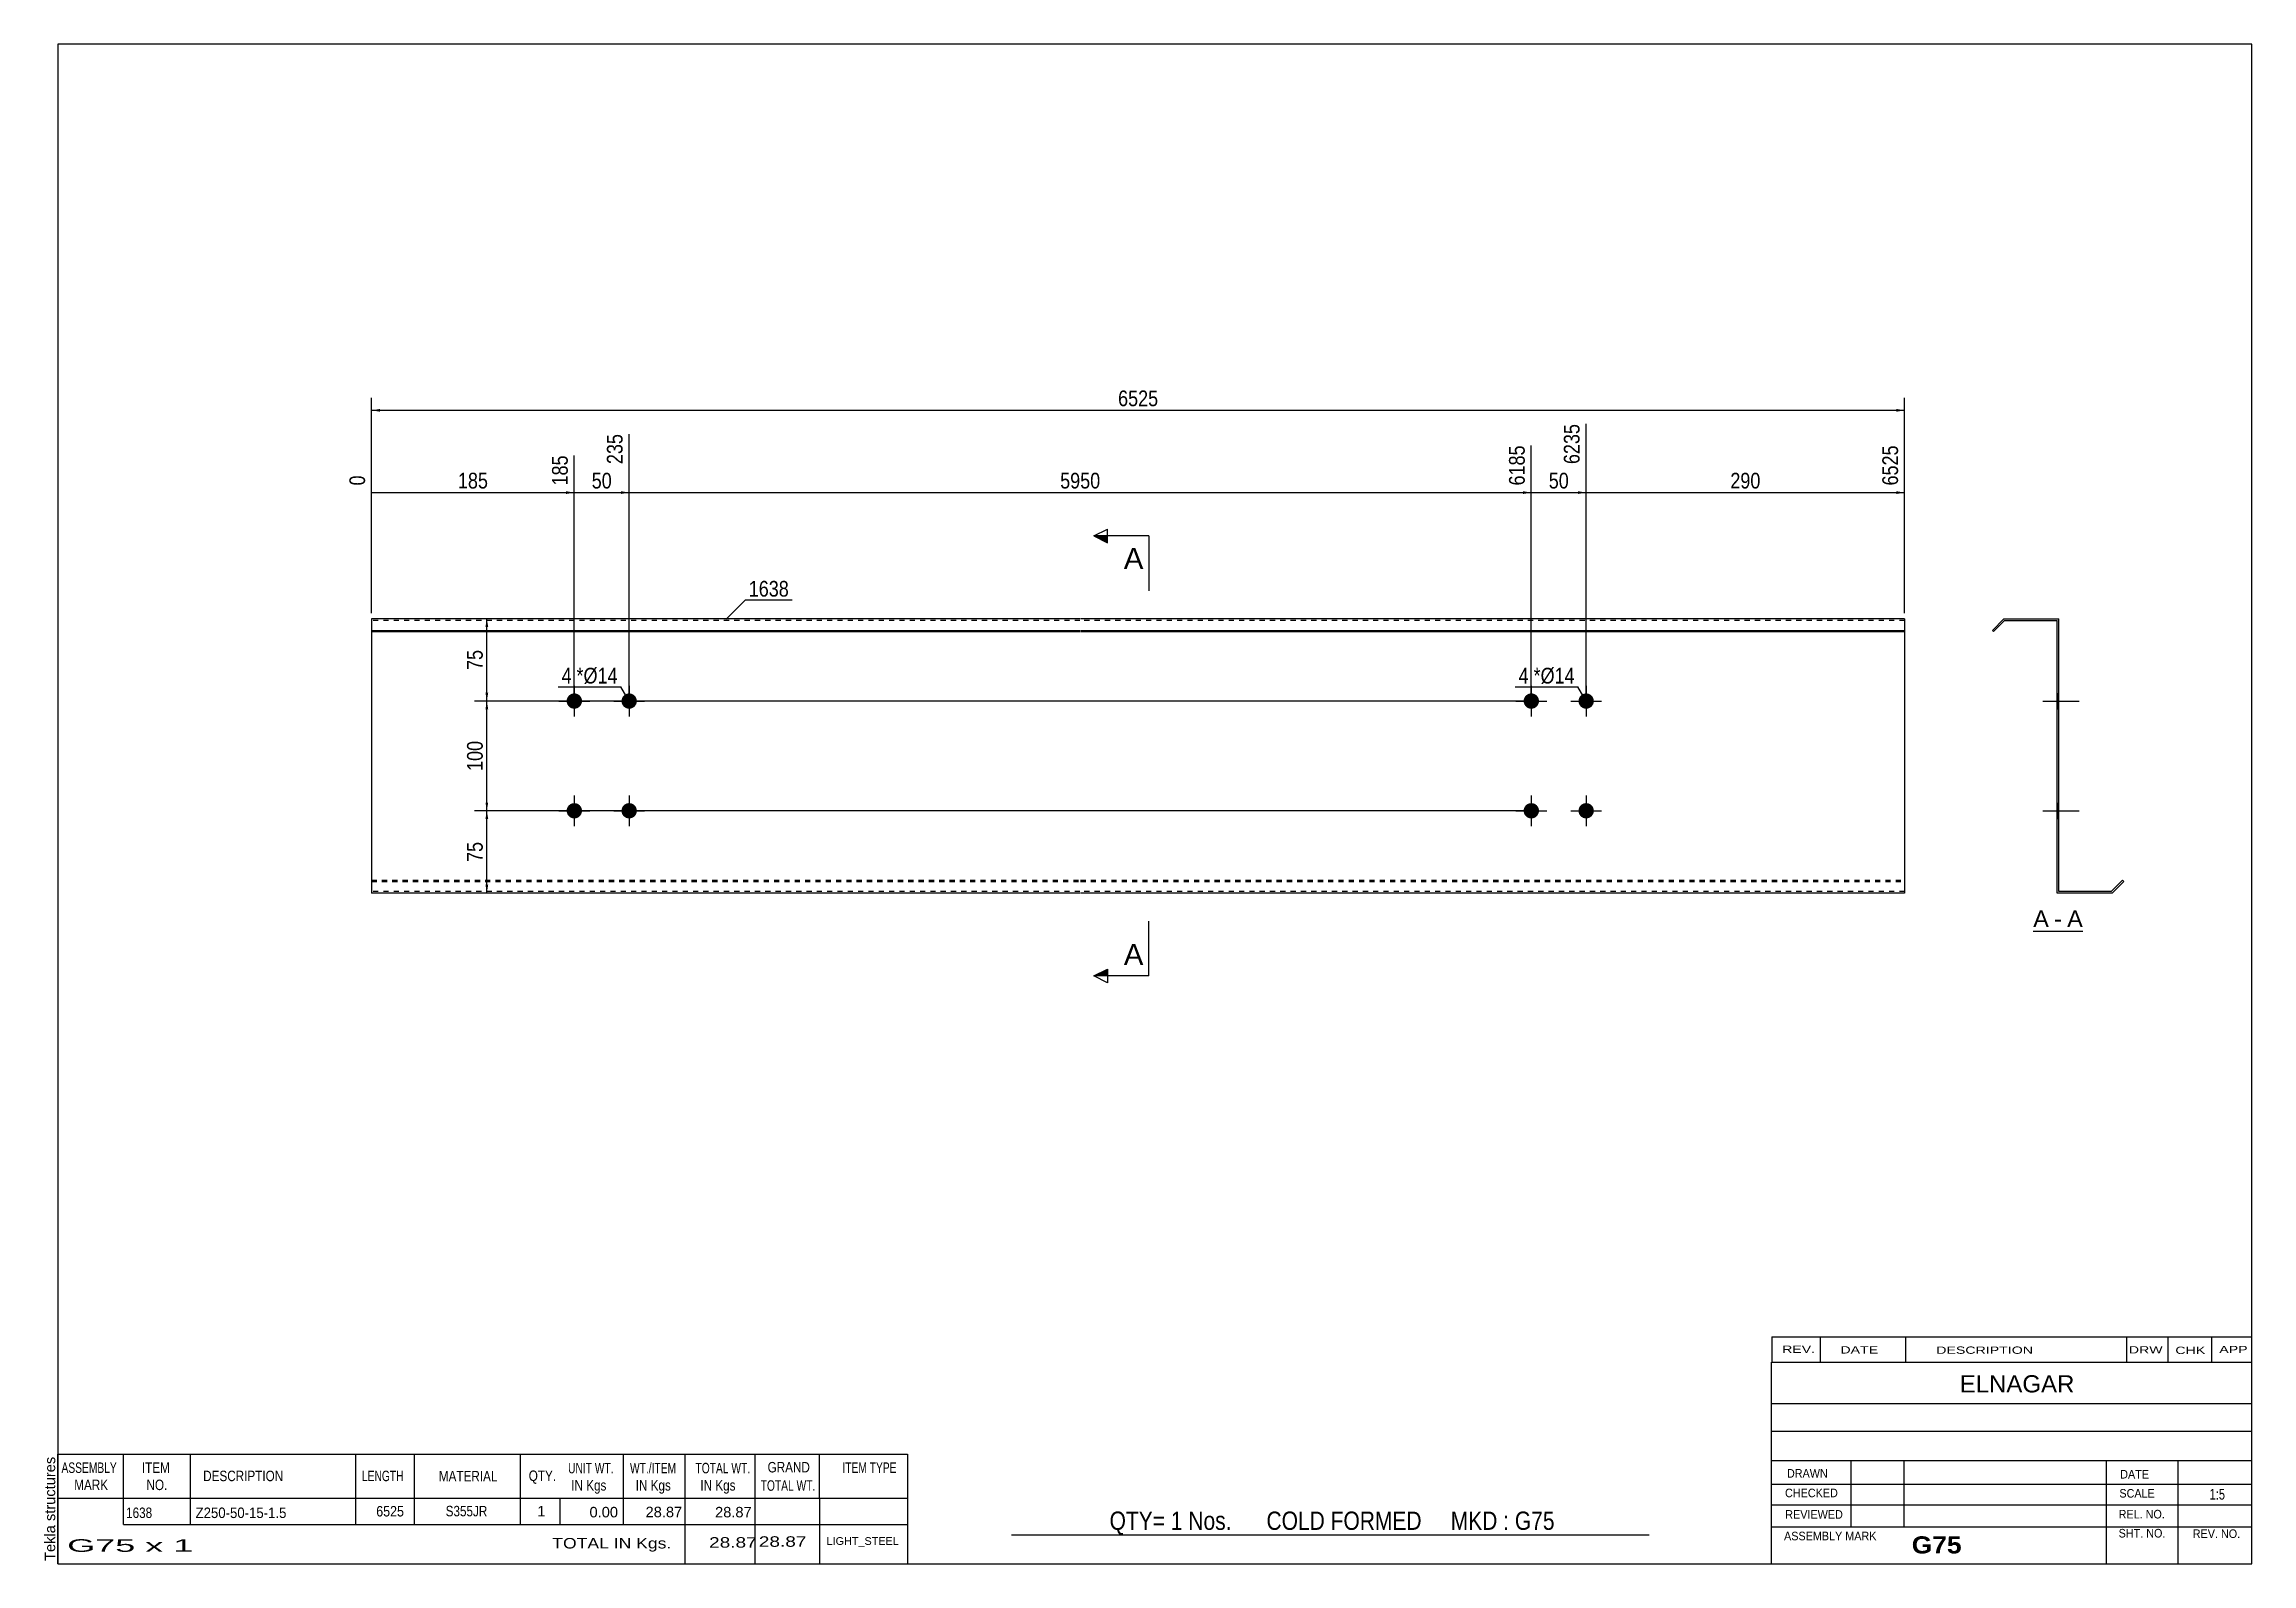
# Model space of a CAD drawing. Header units: millimetres. Extents: x -60 to 343, y -147 to 130.
import ezdxf

# ---------------------------------------------------------------- set-up
doc = ezdxf.new("R2010")
doc.units = ezdxf.units.MM
doc.linetypes.add('DXK_LINE_DOT1', pattern=[1.8814, 0.9407, -0.9407])
doc.styles.add('Arial', font='ARIAL.TTF', dxfattribs={"height": 0.2})
doc.styles.add('Arial Bold', font='ARIALBD.TTF', dxfattribs={"height": 0.2})
doc.styles.add('Arial Narrow', font='ARIALN.TTF', dxfattribs={"height": 0.2})

# ---------------------------------------------------------------- blocks, each defined once
blk = doc.blocks.new('Unknown-629093176-1423')
at = {"color": 5, "linetype": 'Continuous'}
for p, q in [((342.8, 129.75), (-57.2, 129.75)), ((-57.2, 129.75), (-57.2, -147.25)), ((342.8, -147.25), (342.8, 129.75)), ((-57.2, -147.25), (342.8, -147.25))]:
    blk.add_line(p, q, dxfattribs=at)
at = {"color": 174, "linetype": 'Continuous', "style": 'Arial'}
blk.add_text('Tekla structures', height=1.9102, rotation=90, dxfattribs=at).set_placement((-57.7, -146.75))
blk = doc.blocks.new('Unknown-629093176-12 - 1224')
at = {"color": 7, "linetype": 'Continuous'}
blk.add_line((302.94, -31.95), (311.97, -31.95), dxfattribs=at)
at = {"color": 0, "linetype": 'Continuous'}
blk.add_wipeout([(305.79, -31.2), (305.79, -28), (302.94, -28), (302.94, -31.2)], dxfattribs=at)
blk.add_wipeout([(308.17, -31.2), (308.17, -28), (306.75, -28), (306.75, -31.2)], dxfattribs=at)
at = {"color": 96, "linetype": 'Continuous', "style": 'Arial'}
blk.add_text('A', height=3.06, dxfattribs=at).set_placement((302.94, -31.2))
at = {"color": 0, "linetype": 'Continuous'}
blk.add_wipeout([(311.97, -31.2), (311.97, -28), (309.13, -28), (309.13, -31.2)], dxfattribs=at)
at = {"color": 96, "linetype": 'Continuous', "style": 'Arial'}
for s, p in [('A', (309.13, -31.2)), ('-', (306.75, -31.2))]:
    blk.add_text(s, height=3.06, dxfattribs=at).set_placement(p)
blk = doc.blocks.new('Part-629093176-1218 - 1203')
at = {"color": 2, "linetype": 'Continuous'}
for p, q in [((0, 25), (0, -25)), ((129.14, 25), (0, 25)), ((279.49, 25), (129.24, 25)), ((279.49, 25), (279.49, -25)), ((0, 22.88), (129.14, 22.88)), ((0, 22.67), (129.14, 22.67)), ((129.24, 22.88), (279.49, 22.88)), ((129.24, 22.67), (279.49, 22.67)), ((129.14, -25), (0, -25)), ((279.49, -25), (129.24, -25))]:
    blk.add_line(p, q, dxfattribs=at)
at = {"color": 7, "linetype": 'DXK_LINE_DOT1'}
for p, q in [((129.14, 24.7), (0, 24.7)), ((279.49, 24.7), (129.24, 24.7)), ((0, -22.67), (129.14, -22.67)), ((0, -22.88), (129.14, -22.88)), ((129.24, -22.67), (279.49, -22.67)), ((129.24, -22.88), (279.49, -22.88)), ((129.14, -24.7), (0, -24.7)), ((279.49, -24.7), (129.24, -24.7))]:
    blk.add_line(p, q, dxfattribs=at)
blk = doc.blocks.new('Bolt-629093176-1219 - 1203')
at = {"linetype": 'Continuous'}
for points in [[(38.35, 10, -1), (35.55, 10, -1)], [(48.35, 10, -1), (45.55, 10, -1)], [(38.35, -10, -1), (35.55, -10, -1)], [(48.35, -10, -1), (45.55, -10, -1)]]:
    blk.add_hatch(color=3, dxfattribs=at).paths.add_polyline_path(points)
at = {"color": 3, "linetype": 'Continuous'}
for p, q in [((36.95, 12.8), (36.95, 7.2)), ((46.95, 12.8), (46.95, 7.2)), ((34.15, 10), (39.75, 10)), ((44.15, 10), (49.75, 10)), ((36.95, -7.2), (36.95, -12.8)), ((46.95, -7.2), (46.95, -12.8)), ((34.15, -10), (39.75, -10)), ((44.15, -10), (49.75, -10))]:
    blk.add_line(p, q, dxfattribs=at)
blk = doc.blocks.new('Bolt-629093176-1220 - 1203')
at = {"linetype": 'Continuous'}
for points in [[(212.83, 10, -1), (210.03, 10, -1)], [(222.83, 10, -1), (220.03, 10, -1)], [(212.83, -10, -1), (210.03, -10, -1)], [(222.83, -10, -1), (220.03, -10, -1)]]:
    blk.add_hatch(color=3, dxfattribs=at).paths.add_polyline_path(points)
at = {"color": 3, "linetype": 'Continuous'}
for p, q in [((211.43, 12.8), (211.43, 7.2)), ((221.43, 12.8), (221.43, 7.2)), ((208.63, 10), (214.23, 10)), ((218.63, 10), (224.23, 10)), ((211.43, -7.2), (211.43, -12.8)), ((221.43, -7.2), (221.43, -12.8)), ((208.63, -10), (214.23, -10)), ((218.63, -10), (224.23, -10))]:
    blk.add_line(p, q, dxfattribs=at)
blk = doc.blocks.new('Part-629093176-1226 - 1224')
at = {"color": 2, "linetype": 'Continuous'}
for p, q in [((297.61, 25), (295.49, 22.88)), ((295.7, 22.67), (297.73, 24.7)), ((297.61, 25), (307.61, 25)), ((297.73, 24.7), (307.31, 24.7)), ((307.31, -25), (307.31, 24.7)), ((307.61, -24.7), (307.61, 25)), ((295.49, 22.88), (295.7, 22.67)), ((317.18, -24.7), (319.22, -22.67)), ((317.31, -25), (319.43, -22.88)), ((319.43, -22.88), (319.22, -22.67)), ((317.31, -25), (307.31, -25)), ((317.18, -24.7), (307.61, -24.7))]:
    blk.add_line(p, q, dxfattribs=at)
blk = doc.blocks.new('Bolt-629093176-1227 - 1224')
at = {"linetype": 'Continuous'}
for points in [[(307.61, 8.6), (307.61, 11.4), (307.31, 11.4), (307.31, 8.6)], [(307.61, 8.6), (307.61, 11.4), (307.31, 11.4), (307.31, 8.6)], [(307.61, -11.4), (307.61, -8.6), (307.31, -8.6), (307.31, -11.4)], [(307.61, -11.4), (307.61, -8.6), (307.31, -8.6), (307.31, -11.4)]]:
    blk.add_hatch(color=3, dxfattribs=at).paths.add_polyline_path(points)
at = {"color": 3, "linetype": 'Continuous'}
for p, q in [((304.71, 10), (311.31, 10)), ((304.71, 10), (311.31, 10)), ((307.31, 11.4), (307.61, 11.4)), ((307.31, 11.4), (307.61, 11.4)), ((307.31, 8.6), (307.61, 8.6)), ((307.31, 8.6), (307.61, 8.6)), ((304.71, -10), (311.31, -10)), ((304.71, -10), (311.31, -10)), ((307.31, -8.6), (307.61, -8.6)), ((307.31, -8.6), (307.61, -8.6)), ((307.31, -11.4), (307.61, -11.4)), ((307.31, -11.4), (307.61, -11.4))]:
    blk.add_line(p, q, dxfattribs=at)
blk = doc.blocks.new('Bolt-629093176-1228 - 1224')
at = {"linetype": 'Continuous'}
for points in [[(307.61, 8.6), (307.61, 11.4), (307.31, 11.4), (307.31, 8.6)], [(307.61, 8.6), (307.61, 11.4), (307.31, 11.4), (307.31, 8.6)], [(307.61, -11.4), (307.61, -8.6), (307.31, -8.6), (307.31, -11.4)], [(307.61, -11.4), (307.61, -8.6), (307.31, -8.6), (307.31, -11.4)]]:
    blk.add_hatch(color=3, dxfattribs=at).paths.add_polyline_path(points)
at = {"color": 3, "linetype": 'Continuous'}
for p, q in [((304.71, 10), (311.31, 10)), ((304.71, 10), (311.31, 10)), ((307.31, 11.4), (307.61, 11.4)), ((307.31, 11.4), (307.61, 11.4)), ((307.31, 8.6), (307.61, 8.6)), ((307.31, 8.6), (307.61, 8.6)), ((304.71, -10), (311.31, -10)), ((304.71, -10), (311.31, -10)), ((307.31, -8.6), (307.61, -8.6)), ((307.31, -8.6), (307.61, -8.6)), ((307.31, -11.4), (307.61, -11.4)), ((307.31, -11.4), (307.61, -11.4))]:
    blk.add_line(p, q, dxfattribs=at)
blk = doc.blocks.new('StraightDimension-629093176-1235 - 1203')
at = {"linetype": 'Continuous'}
blk.add_hatch(color=7, dxfattribs=at).paths.add_polyline_path([(277.99, 48.25), (279.49, 48), (277.99, 47.75)])
at = {"color": 7, "linetype": 'Continuous'}
for p, q in [((221.43, 11), (221.43, 60.51)), ((279.49, 26), (279.49, 56.61)), ((221.43, 48), (279.49, 48))]:
    blk.add_line(p, q, dxfattribs=at)
at = {"color": 0, "linetype": 'Continuous'}
blk.add_wipeout([(278.89, 57.21), (274.69, 57.21), (274.69, 48.7), (278.89, 48.7)], dxfattribs=at)
at = {"color": 0}
blk.add_wipeout([(253.8, 48.15), (253.8, 52.35), (247.12, 52.35), (247.12, 48.15)], dxfattribs=at)
at = {"color": 3, "linetype": 'Continuous', "style": 'Arial Narrow'}
blk.add_text('6525', height=2.863, rotation=90.0002, dxfattribs=at).set_placement((278.29, 49.3))
at = {"color": 3, "style": 'Arial Narrow'}
blk.add_text('290', height=2.863, dxfattribs=at).set_placement((247.72, 48.75))
blk = doc.blocks.new('StraightDimension-629093176-1236 - 1203')
at = {"linetype": 'Continuous'}
blk.add_hatch(color=7, dxfattribs=at).paths.add_polyline_path([(219.93, 48.25), (221.43, 48), (219.93, 47.75)])
at = {"color": 7, "linetype": 'Continuous'}
for p, q in [((221.43, 11), (221.43, 60.51)), ((211.43, 11), (211.43, 56.61)), ((211.43, 48), (221.43, 48))]:
    blk.add_line(p, q, dxfattribs=at)
at = {"color": 0}
blk.add_wipeout([(218.86, 48.15), (218.86, 52.35), (214.01, 52.35), (214.01, 48.15)], dxfattribs=at)
at = {"color": 0, "linetype": 'Continuous'}
blk.add_wipeout([(220.83, 61.11), (216.63, 61.11), (216.63, 52.6), (220.83, 52.6)], dxfattribs=at)
at = {"color": 3, "linetype": 'Continuous', "style": 'Arial Narrow'}
blk.add_text('6235', height=2.863, rotation=90.0002, dxfattribs=at).set_placement((220.23, 53.2))
at = {"color": 3, "style": 'Arial Narrow'}
blk.add_text('50', height=2.863, dxfattribs=at).set_placement((214.61, 48.75))
blk = doc.blocks.new('StraightDimension-629093176-1237 - 1203')
at = {"linetype": 'Continuous'}
blk.add_hatch(color=7, dxfattribs=at).paths.add_polyline_path([(209.93, 48.25), (211.43, 48), (209.93, 47.75)])
at = {"color": 7, "linetype": 'Continuous'}
for p, q in [((46.95, 11), (46.95, 58.68)), ((211.43, 11), (211.43, 56.61)), ((46.95, 48), (211.43, 48))]:
    blk.add_line(p, q, dxfattribs=at)
at = {"color": 0, "linetype": 'Continuous'}
blk.add_wipeout([(210.83, 57.21), (206.63, 57.21), (206.63, 48.7), (210.83, 48.7)], dxfattribs=at)
at = {"color": 0}
blk.add_wipeout([(133.45, 48.15), (133.45, 52.35), (124.93, 52.35), (124.93, 48.15)], dxfattribs=at)
at = {"color": 3, "linetype": 'Continuous', "style": 'Arial Narrow'}
blk.add_text('6185', height=2.863, rotation=90.0002, dxfattribs=at).set_placement((210.23, 49.3))
at = {"color": 3, "style": 'Arial Narrow'}
blk.add_text('5950', height=2.863, dxfattribs=at).set_placement((125.53, 48.75))
blk = doc.blocks.new('StraightDimension-629093176-1238 - 1203')
at = {"linetype": 'Continuous'}
blk.add_hatch(color=7, dxfattribs=at).paths.add_polyline_path([(45.45, 48.25), (46.95, 48), (45.45, 47.75)])
at = {"color": 7, "linetype": 'Continuous'}
for p, q in [((46.95, 11), (46.95, 58.68)), ((36.95, 11), (36.95, 54.78)), ((36.95, 48), (46.95, 48))]:
    blk.add_line(p, q, dxfattribs=at)
at = {"color": 0}
blk.add_wipeout([(44.37, 48.15), (44.37, 52.35), (39.52, 52.35), (39.52, 48.15)], dxfattribs=at)
at = {"color": 0, "linetype": 'Continuous'}
blk.add_wipeout([(46.35, 59.28), (42.15, 59.28), (42.15, 52.6), (46.35, 52.6)], dxfattribs=at)
at = {"color": 3, "linetype": 'Continuous', "style": 'Arial Narrow'}
blk.add_text('235', height=2.863, rotation=90.0002, dxfattribs=at).set_placement((45.75, 53.2))
at = {"color": 3, "style": 'Arial Narrow'}
blk.add_text('50', height=2.863, dxfattribs=at).set_placement((40.12, 48.75))
blk = doc.blocks.new('StraightDimension-629093176-1239 - 1203')
at = {"linetype": 'Continuous'}
blk.add_hatch(color=7, dxfattribs=at).paths.add_polyline_path([(35.45, 48.25), (36.95, 48), (35.45, 47.75)])
at = {"color": 7, "linetype": 'Continuous'}
for p, q in [((36.95, 11), (36.95, 54.78)), ((0, 26), (0, 51.13)), ((0, 48), (36.95, 48))]:
    blk.add_line(p, q, dxfattribs=at)
at = {"color": 0}
blk.add_wipeout([(21.82, 48.15), (21.82, 52.35), (15.13, 52.35), (15.13, 48.15)], dxfattribs=at)
at = {"color": 0, "linetype": 'Continuous'}
for points in [[(36.35, 55.38), (32.15, 55.38), (32.15, 48.7), (36.35, 48.7)], [(-0.6, 51.73), (-4.8, 51.73), (-4.8, 48.7), (-0.6, 48.7)]]:
    blk.add_wipeout(points, dxfattribs=at)
at = {"color": 3, "linetype": 'Continuous', "style": 'Arial Narrow'}
for s, height, p in [('185', 2.863, (35.75, 49.3)), ('0', 2.86, (-1.2, 49.3))]:
    blk.add_text(s, height=height, rotation=90.0002, dxfattribs=at).set_placement(p)
at = {"color": 3, "style": 'Arial Narrow'}
blk.add_text('185', height=2.863, dxfattribs=at).set_placement((15.73, 48.75))
blk = doc.blocks.new('StraightDimension-629093176-1256 - 1203')
at = {"linetype": 'Continuous'}
for points in [[(20.75, 23.5), (21, 25), (21.25, 23.5)], [(21.25, 11.5), (21, 10), (20.75, 11.5)]]:
    blk.add_hatch(color=7, dxfattribs=at).paths.add_polyline_path(points)
at = {"color": 7, "linetype": 'Continuous'}
for p, q in [((35.95, 25), (18.75, 25)), ((21, 10), (21, 25)), ((210.43, 10), (18.75, 10))]:
    blk.add_line(p, q, dxfattribs=at)
at = {"color": 0}
blk.add_wipeout([(20.85, 19.93), (16.65, 19.93), (16.65, 15.07), (20.85, 15.07)], dxfattribs=at)
at = {"color": 3, "style": 'Arial Narrow'}
blk.add_text('75', height=2.863, rotation=90.0002, dxfattribs=at).set_placement((20.25, 15.67))
blk = doc.blocks.new('StraightDimension-629093176-1257 - 1203')
at = {"linetype": 'Continuous'}
for points in [[(20.75, 8.5), (21, 10), (21.25, 8.5)], [(21.25, -8.5), (21, -10), (20.75, -8.5)]]:
    blk.add_hatch(color=7, dxfattribs=at).paths.add_polyline_path(points)
at = {"color": 7, "linetype": 'Continuous'}
for p, q in [((210.43, 10), (18.75, 10)), ((21, -10), (21, 10)), ((210.43, -10), (18.75, -10))]:
    blk.add_line(p, q, dxfattribs=at)
at = {"color": 0}
blk.add_wipeout([(20.85, 3.34), (16.65, 3.34), (16.65, -3.34), (20.85, -3.34)], dxfattribs=at)
at = {"color": 3, "style": 'Arial Narrow'}
blk.add_text('100', height=2.863, rotation=90.0002, dxfattribs=at).set_placement((20.25, -2.74))
blk = doc.blocks.new('StraightDimension-629093176-1258 - 1203')
at = {"linetype": 'Continuous'}
for points in [[(20.75, -11.5), (21, -10), (21.25, -11.5)], [(21.25, -23.5), (21, -25), (20.75, -23.5)]]:
    blk.add_hatch(color=7, dxfattribs=at).paths.add_polyline_path(points)
at = {"color": 7, "linetype": 'Continuous'}
for p, q in [((210.43, -10), (18.75, -10)), ((21, -25), (21, -10)), ((35.95, -25), (18.75, -25))]:
    blk.add_line(p, q, dxfattribs=at)
at = {"color": 0}
blk.add_wipeout([(20.85, -15.07), (16.65, -15.07), (16.65, -19.93), (20.85, -19.93)], dxfattribs=at)
at = {"color": 3, "style": 'Arial Narrow'}
blk.add_text('75', height=2.863, rotation=90.0002, dxfattribs=at).set_placement((20.25, -19.33))
blk = doc.blocks.new('StraightDimension-629093176-1272 - 1203')
at = {"linetype": 'Continuous'}
for points in [[(1.5, 62.75), (0, 63), (1.5, 63.25)], [(277.99, 63.25), (279.49, 63), (277.99, 62.75)]]:
    blk.add_hatch(color=7, dxfattribs=at).paths.add_polyline_path(points)
at = {"color": 7, "linetype": 'Continuous'}
for p, q in [((0, 26), (0, 65.25)), ((279.49, 26), (279.49, 65.25)), ((0, 63), (279.49, 63))]:
    blk.add_line(p, q, dxfattribs=at)
at = {"color": 0}
blk.add_wipeout([(144, 63.15), (144, 67.35), (135.49, 67.35), (135.49, 63.15)], dxfattribs=at)
at = {"color": 3, "style": 'Arial Narrow'}
blk.add_text('6525', height=2.863, dxfattribs=at).set_placement((136.09, 63.75))
blk = doc.blocks.new('CBS_REVISION-629093176-1439')
at = {"color": 7, "linetype": 'Continuous'}
for p, q in [((255.29, -105.87), (342.79, -105.87)), ((255.29, -105.87), (255.29, -110.5)), ((264.09, -105.87), (264.09, -110.5)), ((279.68, -105.87), (279.68, -110.44)), ((319.94, -105.87), (319.94, -110.5)), ((327.48, -105.87), (327.48, -110.5)), ((335.43, -105.87), (335.43, -110.5)), ((255.29, -110.5), (342.79, -110.5))]:
    blk.add_line(p, q, dxfattribs=at)
at = {"color": 7, "style": 'Arial Narrow', "width": 1.7}
for s, height, p in [('REV.', 1.326, (257.15, -108.82)), ('DATE', 1.326, (267.78, -108.94)), ('DESCRIPTION', 1.3257, (285.26, -108.99)), ('DRW', 1.326, (320.37, -108.93)), ('CHK', 1.326, (328.86, -109.02)), ('APP', 1.326, (336.86, -108.87))]:
    blk.add_text(s, height=height, dxfattribs=at).set_placement(p)
blk = doc.blocks.new('CBS_BOM-629093176-1436')
at = {"color": 7, "linetype": 'Continuous'}
for p, q in [((-57.23, -135.28), (-57.23, -127.28)), ((-57.23, -127.28), (97.69, -127.28)), ((-45.23, -135.28), (-45.23, -127.28)), ((-33.04, -135.28), (-33.04, -127.28)), ((-2.88, -135.28), (-2.88, -127.28)), ((7.8, -135.28), (7.8, -127.28)), ((27.12, -135.28), (27.12, -127.28)), ((45.92, -135.28), (45.92, -127.28)), ((57.13, -135.28), (57.13, -127.28)), ((69.92, -135.28), (69.92, -127.28)), ((81.67, -135.28), (81.67, -127.28)), ((97.69, -127.29), (97.69, -135.27)), ((-57.23, -135.28), (97.69, -135.28)), ((-57.23, -140.08), (-57.23, -135.28)), ((-45.23, -140.08), (-45.23, -135.28)), ((-33.04, -140.08), (-33.04, -135.28)), ((-2.88, -140.08), (-2.88, -135.28)), ((7.8, -140.08), (7.8, -135.28)), ((27.12, -140.08), (27.12, -135.28)), ((34.38, -140.08), (34.38, -135.28)), ((45.92, -140.08), (45.92, -135.28)), ((57.13, -140.08), (57.13, -135.28)), ((69.92, -140.08), (69.92, -135.28)), ((81.69, -140.08), (81.69, -135.28)), ((97.69, -135.28), (97.69, -140.08)), ((-57.23, -147.28), (-57.23, -140.1)), ((-45.23, -140.08), (97.69, -140.08)), ((57.13, -147.28), (57.13, -140.1)), ((69.92, -147.28), (69.92, -140.1)), ((81.73, -147.28), (81.73, -140.1)), ((97.69, -140.08), (97.69, -147.28)), ((-57.23, -147.28), (97.69, -147.28))]:
    blk.add_line(p, q, dxfattribs=at)
at = {"color": 3, "linetype": 'Continuous', "style": 'Arial'}
for s, height, width, p in [('ASSEMBLY', 1.91, 0.7, (-56.55, -130.71)), ('ITEM', 1.91, 0.8, (-41.9, -130.71)), ('WT./ITEM', 1.91, 0.7, (47.1, -130.78)), ('GRAND', 1.91, 0.8, (72.19, -130.62)), ('ITEM TYPE', 1.91, 0.7, (85.83, -130.7)), ('MARK', 1.91, 0.8, (-54.23, -133.84)), ('NO.', 1.91, 0.8, (-41.05, -133.84)), ('DESCRIPTION', 1.9102, 0.8, (-30.72, -132.21)), ('LENGTH', 1.91, 0.7, (-1.77, -132.21)), ('MATERIAL', 1.91, 0.8, (12.25, -132.26)), ('QTY.', 1.91, 0.8, (28.64, -132.18)), ('UNIT WT.', 1.91, 0.7, (35.81, -130.78)), ('IN Kgs', 1.91, 0.8, (36.39, -133.92)), ('IN Kgs', 1.91, 0.8, (48.14, -133.92)), ('TOTAL WT.', 1.91, 0.7, (59.04, -130.78)), ('IN Kgs', 1.91, 0.8, (59.93, -133.92)), ('TOTAL WT.', 1.91, 0.7, (70.93, -133.96))]:
    blk.add_text(s, height=height, dxfattribs=dict(at, width=width)).set_placement(p)
at = {"color": 7, "linetype": 'Continuous', "style": 'Arial'}
for s, height, width, p in [('6525', 1.91, 0.85, (0.84, -138.65)), ('S355JR', 1.91, 0.8, (13.49, -138.62)), ('1638', 1.91, 0.8, (-44.77, -138.93)), ('Z250-50-15-1.5', 1.9102, 0.9, (-32.1, -138.93))]:
    blk.add_text(s, height=height, dxfattribs=dict(at, width=width)).set_placement(p)
for s, p in [('1', (30.21, -138.62)), ('28.87', (49.94, -138.78)), ('0.00', (39.72, -138.81)), ('28.87', (62.61, -138.81))]:
    blk.add_text(s, height=1.91, dxfattribs=at).set_placement(p)
at = {"color": 6, "linetype": 'Continuous', "style": 'Arial'}
for s, height, width, p in [('G75 x 1', 2.292, 2.05, (-55.51, -145.09)), ('TOTAL IN Kgs.', 1.9102, 1.2, (32.93, -144.48)), ('28.87', 1.91, 1.3, (61.52, -144.33)), ('28.87', 1.91, 1.3, (70.59, -144.17))]:
    blk.add_text(s, height=height, dxfattribs=dict(at, width=width)).set_placement(p)
blk.add_text('LIGHT_STEEL', height=1.4135, dxfattribs=at).set_placement((82.94, -143.83))
blk = doc.blocks.new('CBS_CALLOFF-629093176-1437')
at = {"color": 7, "linetype": 'Continuous'}
blk.add_line((116.68, -141.98), (232.91, -142), dxfattribs=at)
at = {"color": 3, "linetype": 'Continuous', "style": 'Arial Narrow'}
blk.add_text('QTY= 1 Nos.      COLD FORMED     MKD : G75', height=3.3405, dxfattribs=at).set_placement((134.54, -141.09))
blk = doc.blocks.new('CBS_NAME_BLOG-629093176-1438')
at = {"color": 7, "linetype": 'Continuous'}
for p, q in [((255.21, -110.5), (342.73, -110.5)), ((255.21, -147.21), (255.21, -110.5)), ((255.21, -118.04), (342.73, -118.04)), ((255.28, -123.09), (342.8, -123.09)), ((255.21, -128.46), (342.73, -128.46)), ((269.73, -140.57), (269.73, -128.47)), ((279.42, -140.54), (279.42, -128.47)), ((316.33, -147.21), (316.33, -128.48)), ((329.38, -147.21), (329.38, -128.47)), ((255.22, -132.76), (342.8, -132.74)), ((255.21, -136.51), (342.73, -136.51)), ((255.21, -140.55), (342.73, -140.55)), ((255.21, -147.25), (342.8, -147.25))]:
    blk.add_line(p, q, dxfattribs=at)
at = {"color": 3, "linetype": 'Continuous', "style": 'Arial'}
blk.add_text('ELNAGAR', height=3.133, dxfattribs=at).set_placement((289.53, -116.03))
at = {"color": 3, "linetype": 'Continuous'}
for s, height, style, width, p in [('DRAWN', 1.566, 'Arial', 0.9, (258.04, -131.57)), ('DATE', 1.566, 'Arial', 0.9, (318.8, -131.73)), ('CHECKED', 1.566, 'Arial', 0.9, (257.69, -135.14)), ('SCALE', 1.566, 'Arial', 0.9, (318.65, -135.21)), ('1:5', 1.957, 'Arial Narrow', 0.9, (335.1, -135.57)), ('REVIEWED', 1.566, 'Arial', 0.9, (257.73, -139.06)), ('REL. NO.', 1.566, 'Arial', 0.9, (318.51, -139.01)), ('ASSEMBLY MARK', 1.5663, 'Arial', 0.9, (257.51, -142.99)), ('G75', 3.131, 'Arial Bold', 1.1, (280.79, -145.39)), ('SHT. NO.', 1.566, 'Arial', 0.9, (318.51, -142.48)), ('REV. NO.', 1.566, 'Arial', 0.9, (332.03, -142.57))]:
    blk.add_text(s, height=height, dxfattribs=dict(at, style=style, width=width)).set_placement(p)
blk = doc.blocks.new('Mark-629093176-1281 - 1203')
at = {"color": 0}
blk.add_wipeout([(36.45, 13.2), (36.45, 16.2), (34.63, 16.2), (34.63, 13.2)], dxfattribs=at)
blk.add_wipeout([(36.45, 13.2), (36.45, 16.2), (34.63, 16.2), (34.63, 13.2)], dxfattribs=at)
blk.add_wipeout([(38.63, 13.2), (38.63, 16.2), (37.35, 16.2), (37.35, 13.2)], dxfattribs=at)
blk.add_wipeout([(38.63, 13.2), (38.63, 16.2), (37.35, 16.2), (37.35, 13.2)], dxfattribs=at)
at = {"color": 3, "style": 'Arial Narrow'}
blk.add_text('4', height=2.86, dxfattribs=at).set_placement((34.63, 13.2))
at = {"color": 0}
blk.add_wipeout([(44.85, 13.2), (44.85, 16.2), (38.63, 16.2), (38.63, 13.2)], dxfattribs=at)
blk.add_wipeout([(44.85, 13.2), (44.85, 16.2), (38.63, 16.2), (38.63, 13.2)], dxfattribs=at)
at = {"color": 7, "linetype": 'Continuous'}
for p in [(34.03, 12.6), (46.95, 10)]:
    blk.add_line(p, (45.45, 12.6), dxfattribs=at)
at = {"color": 3, "style": 'Arial Narrow'}
for s, height, p in [('Ø14', 2.863, (38.63, 13.2)), ('*', 2.86, (37.35, 13.2))]:
    blk.add_text(s, height=height, dxfattribs=at).set_placement(p)
blk = doc.blocks.new('Mark-629093176-1275 - 1203')
at = {"color": 0}
blk.add_wipeout([(76.07, 29.04), (76.07, 32.04), (68.75, 32.04), (68.75, 29.04)], dxfattribs=at)
blk.add_wipeout([(76.07, 29.04), (76.07, 32.04), (68.75, 32.04), (68.75, 29.04)], dxfattribs=at)
at = {"color": 7, "linetype": 'Continuous'}
for p, q in [((64.62, 24.9), (68.15, 28.44)), ((68.15, 28.44), (76.67, 28.44))]:
    blk.add_line(p, q, dxfattribs=at)
at = {"color": 3, "style": 'Arial Narrow'}
blk.add_text('1638', height=2.863, dxfattribs=at).set_placement((68.75, 29.04))
blk = doc.blocks.new('SectionMark-629093176-1233 - 1203')
at = {"linetype": 'Continuous'}
for points in [[(134.19, 40.1), (134.19, 38.85), (131.69, 40.1)], [(134.19, -38.85), (134.19, -40.1), (131.69, -40.1)]]:
    blk.add_hatch(color=30, dxfattribs=at).paths.add_polyline_path(points)
at = {"color": 30, "linetype": 'Continuous'}
for p, q in [((131.69, 40.1), (134.19, 41.35)), ((134.19, 38.85), (134.19, 41.35)), ((131.69, 40.1), (134.19, 38.85)), ((131.69, -40.1), (134.19, -38.85)), ((134.19, -41.35), (131.69, -40.1)), ((134.19, -38.85), (134.19, -41.35))]:
    blk.add_line(p, q, dxfattribs=at)
at = {"color": 0, "linetype": 'Continuous'}
for points in [[(140.69, 34.1), (140.69, 38.1), (137.14, 38.1), (137.14, 34.1)], [(140.69, -38.1), (140.69, -34.1), (137.14, -34.1), (137.14, -38.1)]]:
    blk.add_wipeout(points, dxfattribs=at)
at = {"color": 30, "linetype": 'Continuous'}
for p, q in [((141.69, 40.1), (131.69, 40.1)), ((141.69, 40.1), (141.69, 30.1)), ((141.69, -40.1), (141.69, -30.1)), ((141.69, -40.1), (131.69, -40.1))]:
    blk.add_line(p, q, dxfattribs=at)
at = {"color": 96, "linetype": 'Continuous', "style": 'Arial'}
for p in [(137.14, 34.1), (137.14, -38.1)]:
    blk.add_text('A', height=3.82, dxfattribs=at).set_placement(p)
blk = doc.blocks.new('Mark-629093176-1282 - 1203')
at = {"color": 0}
blk.add_wipeout([(210.94, 13.2), (210.94, 16.2), (209.11, 16.2), (209.11, 13.2)], dxfattribs=at)
blk.add_wipeout([(210.94, 13.2), (210.94, 16.2), (209.11, 16.2), (209.11, 13.2)], dxfattribs=at)
blk.add_wipeout([(213.12, 13.2), (213.12, 16.2), (211.84, 16.2), (211.84, 13.2)], dxfattribs=at)
blk.add_wipeout([(213.12, 13.2), (213.12, 16.2), (211.84, 16.2), (211.84, 13.2)], dxfattribs=at)
at = {"color": 3, "style": 'Arial Narrow'}
blk.add_text('4', height=2.86, dxfattribs=at).set_placement((209.11, 13.2))
at = {"color": 0}
blk.add_wipeout([(219.33, 13.2), (219.33, 16.2), (213.12, 16.2), (213.12, 13.2)], dxfattribs=at)
blk.add_wipeout([(219.33, 13.2), (219.33, 16.2), (213.12, 16.2), (213.12, 13.2)], dxfattribs=at)
at = {"color": 7, "linetype": 'Continuous'}
for p in [(208.51, 12.6), (221.43, 10)]:
    blk.add_line(p, (219.93, 12.6), dxfattribs=at)
at = {"color": 3, "style": 'Arial Narrow'}
for s, height, p in [('Ø14', 2.863, (213.12, 13.2)), ('*', 2.86, (211.84, 13.2))]:
    blk.add_text(s, height=height, dxfattribs=at).set_placement(p)

msp = doc.modelspace()

# ---------------------------------------------------------------- block references
for name in ['Unknown-629093176-1423', 'Part-629093176-1218 - 1203', 'Part-629093176-1226 - 1224', 'Bolt-629093176-1219 - 1203', 'Bolt-629093176-1220 - 1203', 'Bolt-629093176-1227 - 1224', 'Bolt-629093176-1228 - 1224', 'CBS_REVISION-629093176-1439', 'CBS_NAME_BLOG-629093176-1438', 'CBS_BOM-629093176-1436', 'CBS_CALLOFF-629093176-1437']:
    msp.add_blockref(name, (0, 0))

# ---------------------------------------------------------------- next in the draw order: block references
for name in ['StraightDimension-629093176-1235 - 1203', 'Unknown-629093176-12 - 1224']:
    msp.add_blockref(name, (0, 0))

# ---------------------------------------------------------------- next in the draw order: block references
msp.add_blockref('StraightDimension-629093176-1236 - 1203', (0, 0))

# ---------------------------------------------------------------- next in the draw order: block references
msp.add_blockref('StraightDimension-629093176-1237 - 1203', (0, 0))

# ---------------------------------------------------------------- next in the draw order: block references
msp.add_blockref('StraightDimension-629093176-1238 - 1203', (0, 0))

# ---------------------------------------------------------------- next in the draw order: block references
msp.add_blockref('StraightDimension-629093176-1239 - 1203', (0, 0))

# ---------------------------------------------------------------- next in the draw order: block references
msp.add_blockref('StraightDimension-629093176-1256 - 1203', (0, 0))

# ---------------------------------------------------------------- next in the draw order: block references
for name in ['StraightDimension-629093176-1272 - 1203', 'StraightDimension-629093176-1257 - 1203']:
    msp.add_blockref(name, (0, 0))

# ---------------------------------------------------------------- next in the draw order: block references
for name in ['Mark-629093176-1275 - 1203', 'Mark-629093176-1281 - 1203', 'Mark-629093176-1282 - 1203', 'StraightDimension-629093176-1258 - 1203']:
    msp.add_blockref(name, (0, 0))

# ---------------------------------------------------------------- next in the draw order: block references
msp.add_blockref('SectionMark-629093176-1233 - 1203', (0, 0))

doc.saveas('drawing.dxf')
